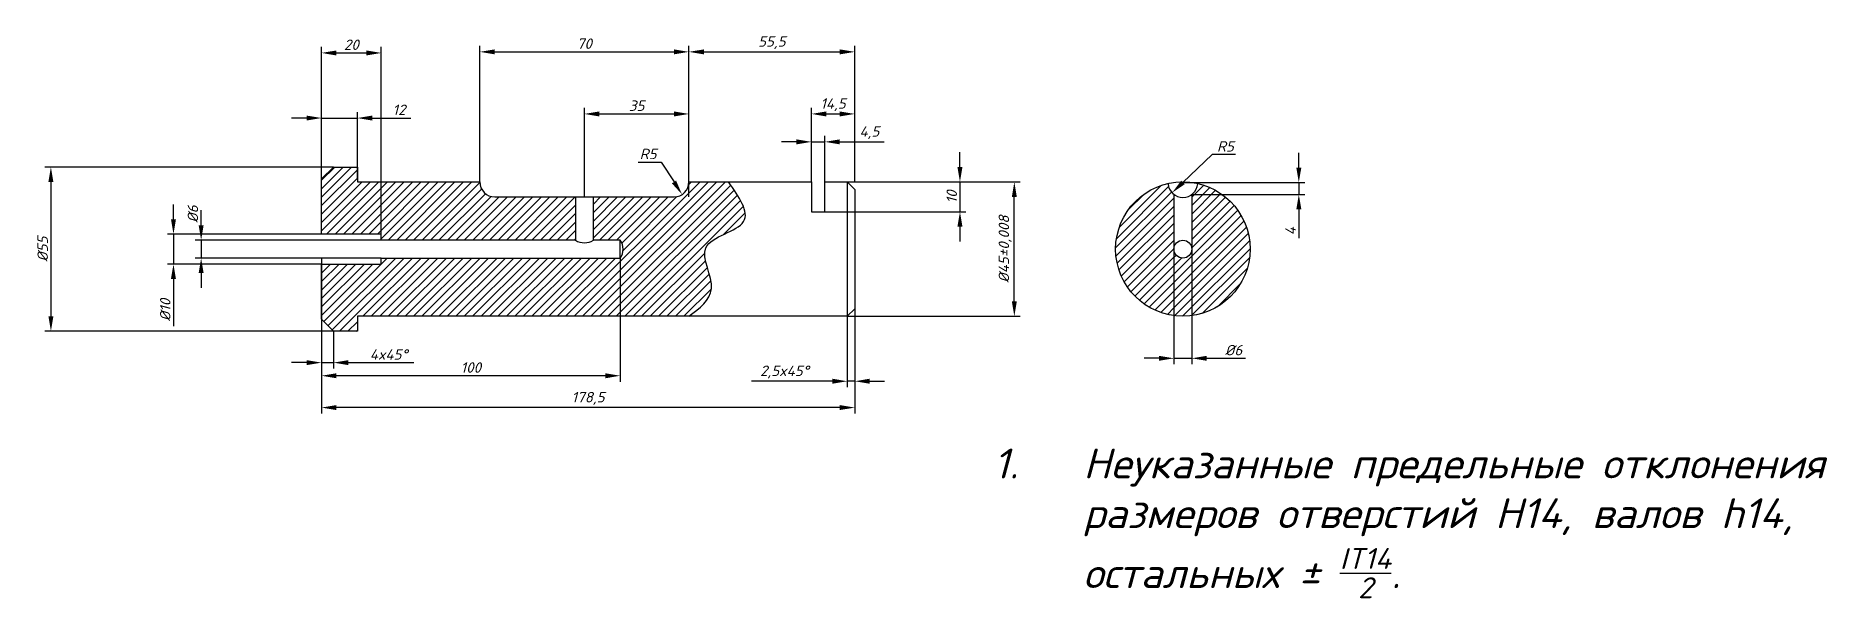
# Model space of a CAD drawing. Header units: millimetres. Extents: x 104 to 703, y 133 to 321.
import ezdxf

# ---------------------------------------------------------------- set-up
doc = ezdxf.new("R2010")
doc.units = ezdxf.units.MM
for name, color, linetype in [('Контур', 4, 'Continuous'), ('Надписи-текст', 1, 'Continuous'), ('Размеры', 3, 'Continuous'), ('Штрих', 1, 'Continuous')]:
    doc.layers.add(name, color=color, linetype=linetype)
doc.styles.add('my_style', font='romanc.shx', dxfattribs={"oblique": 15})
doc.styles.add('my_style_annot', font='romanc.shx', dxfattribs={"oblique": 15})
doc.dimstyles.new('my_size_style_annot', dxfattribs={"dimtxt": 3.5, "dimasz": 5, "dimexe": 2, "dimexo": 0, "dimgap": 1, "dimtad": 1, "dimtoh": 1, "dimtxsty": 'my_style', "dimcen": 0, "dimadec": 0, "dimazin": 2, "dimtfac": 1, "dimtmove": 0, "dimatfit": 3, "dimfxl": 1, "dimtfillclr": 256, "dimarcsym": 2})
pattern_1 = [(45, (0, 0), (-1.4142136, 1.4142136), [])]

# ---------------------------------------------------------------- blocks, each defined once
blk = doc.blocks.new('*D9')
at = {"layer": 'Defpoints', "color": 0, "transparency": 16777216}
for p in [(203.37, 277.34), (108.79, 222.34), (203.37, 222.34)]:
    blk.add_point(p, dxfattribs=at)
at = {"layer": 'Размеры', "color": 0, "lineweight": -2, "transparency": 16777216}
for p, q in [((203.37, 277.34), (106.79, 277.34)), ((203.37, 222.34), (106.79, 222.34))]:
    blk.add_line(p, q, dxfattribs=at)
at = {"layer": 'Размеры', "color": 0, "linetype": 'Continuous', "lineweight": -2, "transparency": 16777216}
blk.add_line((108.79, 272.34), (108.79, 227.34), dxfattribs=at)
at = {"layer": 'Размеры', "color": 0, "transparency": 16777216}
for points in [[(107.96, 272.34), (109.62, 272.34), (108.79, 277.34)], [(107.96, 227.34), (109.62, 227.34), (108.79, 222.34)]]:
    blk.add_solid(points, dxfattribs=at)
at = {"layer": 'Размеры', "color": 0, "transparency": 16777216, "insert": (106.04, 249.84), "char_height": 3.5, "attachment_point": 5, "rotation": 90, "style": 'my_style'}
blk.add_mtext('%%C55', dxfattribs=at)
blk = doc.blocks.new('*D10')
at = {"layer": 'Defpoints', "color": 0, "transparency": 16777216}
for p in [(199.37, 254.84), (149.82, 244.84), (199.37, 244.84)]:
    blk.add_point(p, dxfattribs=at)
at = {"layer": 'Размеры', "color": 0, "linetype": 'Continuous', "lineweight": -2, "transparency": 16777216}
for p, q in [((149.82, 259.84), (149.82, 264.84)), ((149.82, 254.84), (149.82, 244.84)), ((149.82, 239.84), (149.82, 224.08))]:
    blk.add_line(p, q, dxfattribs=at)
at = {"layer": 'Размеры', "color": 0, "lineweight": -2, "transparency": 16777216}
for p, q in [((199.37, 254.84), (147.82, 254.84)), ((199.37, 244.84), (147.82, 244.84))]:
    blk.add_line(p, q, dxfattribs=at)
at = {"layer": 'Размеры', "color": 0, "transparency": 16777216}
for points in [[(148.98, 259.84), (150.65, 259.84), (149.82, 254.84)], [(148.98, 239.84), (150.65, 239.84), (149.82, 244.84)]]:
    blk.add_solid(points, dxfattribs=at)
at = {"layer": 'Размеры', "color": 0, "transparency": 16777216, "insert": (147.07, 229.46), "char_height": 3.5, "attachment_point": 5, "rotation": 90, "style": 'my_style'}
blk.add_mtext('%%C10', dxfattribs=at)
blk = doc.blocks.new('*D11')
at = {"layer": 'Defpoints', "color": 0, "transparency": 16777216}
for p in [(219.37, 252.84), (159.08, 246.84), (219.37, 246.84)]:
    blk.add_point(p, dxfattribs=at)
at = {"layer": 'Размеры', "color": 0, "linetype": 'Continuous', "lineweight": -2, "transparency": 16777216}
for p, q in [((159.08, 257.84), (159.08, 262.84)), ((159.08, 252.84), (159.08, 246.84)), ((159.08, 241.84), (159.08, 236.84))]:
    blk.add_line(p, q, dxfattribs=at)
at = {"layer": 'Размеры', "color": 0, "lineweight": -2, "transparency": 16777216}
for p, q in [((219.37, 252.84), (157.08, 252.84)), ((219.37, 246.84), (157.08, 246.84))]:
    blk.add_line(p, q, dxfattribs=at)
at = {"layer": 'Размеры', "color": 0, "transparency": 16777216}
for points in [[(158.25, 257.84), (159.91, 257.84), (159.08, 252.84)], [(158.25, 241.84), (159.91, 241.84), (159.08, 246.84)]]:
    blk.add_solid(points, dxfattribs=at)
at = {"layer": 'Размеры', "color": 0, "transparency": 16777216, "insert": (156.33, 261.57), "char_height": 3.5, "attachment_point": 5, "rotation": 90, "style": 'my_style'}
blk.add_mtext('%%C6', dxfattribs=at)
blk = doc.blocks.new('*D12')
at = {"layer": 'Defpoints', "color": 0, "transparency": 16777216}
for p in [(199.37, 246.84), (299.37, 246.84), (199.37, 207.42)]:
    blk.add_point(p, dxfattribs=at)
at = {"layer": 'Размеры', "color": 0, "lineweight": -2, "transparency": 16777216}
for p, q in [((199.37, 246.84), (199.37, 205.42)), ((299.37, 246.84), (299.37, 205.42))]:
    blk.add_line(p, q, dxfattribs=at)
at = {"layer": 'Размеры', "color": 0, "linetype": 'Continuous', "lineweight": -2, "transparency": 16777216}
blk.add_line((294.37, 207.42), (204.37, 207.42), dxfattribs=at)
at = {"layer": 'Размеры', "color": 0, "transparency": 16777216}
for points in [[(204.37, 208.25), (204.37, 206.58), (199.37, 207.42)], [(294.37, 208.25), (294.37, 206.58), (299.37, 207.42)]]:
    blk.add_solid(points, dxfattribs=at)
at = {"layer": 'Размеры', "color": 0, "transparency": 16777216, "insert": (249.37, 210.17), "char_height": 3.5, "attachment_point": 5, "style": 'my_style'}
blk.add_mtext('100', dxfattribs=at)
blk = doc.blocks.new('*D13')
at = {"layer": 'Defpoints', "color": 0, "transparency": 16777216}
for p in [(199.37, 229.84), (377.87, 229.84), (199.37, 196.76)]:
    blk.add_point(p, dxfattribs=at)
at = {"layer": 'Размеры', "color": 0, "lineweight": -2, "transparency": 16777216}
for p, q in [((199.37, 229.84), (199.37, 194.76)), ((377.87, 229.84), (377.87, 194.76))]:
    blk.add_line(p, q, dxfattribs=at)
at = {"layer": 'Размеры', "color": 0, "linetype": 'Continuous', "lineweight": -2, "transparency": 16777216}
blk.add_line((372.87, 196.76), (204.37, 196.76), dxfattribs=at)
at = {"layer": 'Размеры', "color": 0, "transparency": 16777216}
for points in [[(204.37, 197.6), (204.37, 195.93), (199.37, 196.76)], [(372.87, 197.6), (372.87, 195.93), (377.87, 196.76)]]:
    blk.add_solid(points, dxfattribs=at)
at = {"layer": 'Размеры', "color": 0, "transparency": 16777216, "insert": (288.62, 199.85), "char_height": 3.5, "attachment_point": 5, "style": 'my_style'}
blk.add_mtext('178,5', dxfattribs=at)
blk = doc.blocks.new('*D14')
at = {"layer": 'Defpoints', "color": 0, "transparency": 16777216}
for p in [(375.37, 272.34), (431.29, 272.34), (375.37, 227.34)]:
    blk.add_point(p, dxfattribs=at)
at = {"layer": 'Размеры', "color": 0, "lineweight": -2, "transparency": 16777216}
for p, q in [((375.37, 272.34), (433.29, 272.34)), ((375.37, 227.34), (433.29, 227.34))]:
    blk.add_line(p, q, dxfattribs=at)
at = {"layer": 'Размеры', "color": 0, "linetype": 'Continuous', "lineweight": -2, "transparency": 16777216}
blk.add_line((431.29, 232.34), (431.29, 267.34), dxfattribs=at)
at = {"layer": 'Размеры', "color": 0, "transparency": 16777216}
for points in [[(430.46, 267.34), (432.12, 267.34), (431.29, 272.34)], [(430.46, 232.34), (432.12, 232.34), (431.29, 227.34)]]:
    blk.add_solid(points, dxfattribs=at)
at = {"layer": 'Размеры', "color": 0, "transparency": 16777216, "insert": (428.21, 249.84), "char_height": 3.5, "attachment_point": 5, "rotation": 90, "style": 'my_style'}
blk.add_mtext('%%C45%%P0,008', dxfattribs=at)
blk = doc.blocks.new('*D15')
at = {"layer": 'Defpoints', "color": 0, "transparency": 16777216}
for p in [(375.37, 227.34), (377.87, 227.34), (375.37, 205.58)]:
    blk.add_point(p, dxfattribs=at)
at = {"layer": 'Размеры', "color": 0, "lineweight": -2, "transparency": 16777216}
for p, q in [((375.37, 227.34), (375.37, 203.58)), ((377.87, 227.34), (377.87, 203.58))]:
    blk.add_line(p, q, dxfattribs=at)
at = {"layer": 'Размеры', "color": 0, "linetype": 'Continuous', "lineweight": -2, "transparency": 16777216}
for p, q in [((370.37, 205.58), (343.35, 205.58)), ((377.87, 205.58), (375.37, 205.58)), ((382.87, 205.58), (387.87, 205.58))]:
    blk.add_line(p, q, dxfattribs=at)
at = {"layer": 'Размеры', "color": 0, "transparency": 16777216}
for points in [[(370.37, 206.42), (370.37, 204.75), (375.37, 205.58)], [(382.87, 206.42), (382.87, 204.75), (377.87, 205.58)]]:
    blk.add_solid(points, dxfattribs=at)
at = {"layer": 'Размеры', "color": 0, "transparency": 16777216, "insert": (354.36, 208.67), "char_height": 3.5, "attachment_point": 5, "style": 'my_style'}
blk.add_mtext('2,5x45%%D', dxfattribs=at)
blk = doc.blocks.new('*D16')
at = {"layer": 'Defpoints', "color": 0, "transparency": 16777216}
for p in [(367.87, 272.34), (367.87, 262.34), (413.09, 262.34)]:
    blk.add_point(p, dxfattribs=at)
at = {"layer": 'Размеры', "color": 0, "linetype": 'Continuous', "lineweight": -2, "transparency": 16777216}
for p, q in [((413.09, 277.34), (413.09, 282.34)), ((413.09, 272.34), (413.09, 262.34)), ((413.09, 257.34), (413.09, 252.34))]:
    blk.add_line(p, q, dxfattribs=at)
at = {"layer": 'Размеры', "color": 0, "lineweight": -2, "transparency": 16777216}
for p, q in [((367.87, 272.34), (415.09, 272.34)), ((367.87, 262.34), (415.09, 262.34))]:
    blk.add_line(p, q, dxfattribs=at)
at = {"layer": 'Размеры', "color": 0, "transparency": 16777216}
for points in [[(412.25, 277.34), (413.92, 277.34), (413.09, 272.34)], [(412.25, 257.34), (413.92, 257.34), (413.09, 262.34)]]:
    blk.add_solid(points, dxfattribs=at)
at = {"layer": 'Размеры', "color": 0, "transparency": 16777216, "insert": (410.34, 267.34), "char_height": 3.5, "attachment_point": 5, "rotation": 90, "style": 'my_style'}
blk.add_mtext('10', dxfattribs=at)
blk = doc.blocks.new('*D17')
at = {"layer": 'Defpoints', "color": 0, "transparency": 16777216}
for p in [(322.37, 315.92), (252.37, 272.34), (322.37, 272.34)]:
    blk.add_point(p, dxfattribs=at)
at = {"layer": 'Размеры', "color": 0, "lineweight": -2, "transparency": 16777216}
for p, q in [((252.37, 272.34), (252.37, 317.92)), ((322.37, 272.34), (322.37, 317.92))]:
    blk.add_line(p, q, dxfattribs=at)
at = {"layer": 'Размеры', "color": 0, "linetype": 'Continuous', "lineweight": -2, "transparency": 16777216}
blk.add_line((257.37, 315.92), (317.37, 315.92), dxfattribs=at)
at = {"layer": 'Размеры', "color": 0, "transparency": 16777216}
for points in [[(257.37, 316.75), (257.37, 315.09), (252.37, 315.92)], [(317.37, 316.75), (317.37, 315.09), (322.37, 315.92)]]:
    blk.add_solid(points, dxfattribs=at)
at = {"layer": 'Размеры', "color": 0, "transparency": 16777216, "insert": (287.37, 318.67), "char_height": 3.5, "attachment_point": 5, "style": 'my_style'}
blk.add_mtext('70', dxfattribs=at)
blk = doc.blocks.new('*D18')
at = {"layer": 'Defpoints', "color": 0, "transparency": 16777216}
for p in [(377.87, 315.92), (322.37, 272.34), (377.87, 272.34)]:
    blk.add_point(p, dxfattribs=at)
at = {"layer": 'Размеры', "color": 0, "lineweight": -2, "transparency": 16777216}
for p, q in [((322.37, 272.34), (322.37, 317.92)), ((377.87, 272.34), (377.87, 317.92))]:
    blk.add_line(p, q, dxfattribs=at)
at = {"layer": 'Размеры', "color": 0, "linetype": 'Continuous', "lineweight": -2, "transparency": 16777216}
blk.add_line((327.37, 315.92), (372.87, 315.92), dxfattribs=at)
at = {"layer": 'Размеры', "color": 0, "transparency": 16777216}
for points in [[(327.37, 316.75), (327.37, 315.09), (322.37, 315.92)], [(372.87, 316.75), (372.87, 315.09), (377.87, 315.92)]]:
    blk.add_solid(points, dxfattribs=at)
at = {"layer": 'Размеры', "color": 0, "transparency": 16777216, "insert": (350.12, 319), "char_height": 3.5, "attachment_point": 5, "style": 'my_style'}
blk.add_mtext('55,5', dxfattribs=at)
blk = doc.blocks.new('*D19')
at = {"layer": 'Defpoints', "color": 0, "transparency": 16777216}
for p in [(377.87, 295.13), (363.37, 272.34), (377.87, 272.34)]:
    blk.add_point(p, dxfattribs=at)
at = {"layer": 'Размеры', "color": 0, "lineweight": -2, "transparency": 16777216}
for p, q in [((363.37, 272.34), (363.37, 297.13)), ((377.87, 272.34), (377.87, 297.13))]:
    blk.add_line(p, q, dxfattribs=at)
at = {"layer": 'Размеры', "color": 0, "linetype": 'Continuous', "lineweight": -2, "transparency": 16777216}
blk.add_line((368.37, 295.13), (372.87, 295.13), dxfattribs=at)
at = {"layer": 'Размеры', "color": 0, "transparency": 16777216}
for points in [[(368.37, 295.96), (368.37, 294.29), (363.37, 295.13)], [(372.87, 295.96), (372.87, 294.29), (377.87, 295.13)]]:
    blk.add_solid(points, dxfattribs=at)
at = {"layer": 'Размеры', "color": 0, "transparency": 16777216, "insert": (370.62, 298.21), "char_height": 3.5, "attachment_point": 5, "style": 'my_style'}
blk.add_mtext('14,5', dxfattribs=at)
blk = doc.blocks.new('*D20')
at = {"layer": 'Defpoints', "color": 0, "transparency": 16777216}
for p in [(367.87, 285.77), (363.37, 272.34), (367.87, 272.34)]:
    blk.add_point(p, dxfattribs=at)
at = {"layer": 'Размеры', "color": 0, "linetype": 'Continuous', "lineweight": -2, "transparency": 16777216}
for p, q in [((358.37, 285.77), (353.37, 285.77)), ((363.37, 285.77), (367.87, 285.77)), ((372.87, 285.77), (387.71, 285.77))]:
    blk.add_line(p, q, dxfattribs=at)
at = {"layer": 'Размеры', "color": 0, "lineweight": -2, "transparency": 16777216}
for p, q in [((363.37, 272.34), (363.37, 287.77)), ((367.87, 272.34), (367.87, 287.77))]:
    blk.add_line(p, q, dxfattribs=at)
at = {"layer": 'Размеры', "color": 0, "transparency": 16777216}
for points in [[(358.37, 286.61), (358.37, 284.94), (363.37, 285.77)], [(372.87, 286.61), (372.87, 284.94), (367.87, 285.77)]]:
    blk.add_solid(points, dxfattribs=at)
at = {"layer": 'Размеры', "color": 0, "transparency": 16777216, "insert": (382.79, 288.86), "char_height": 3.5, "attachment_point": 5, "style": 'my_style'}
blk.add_mtext('4,5', dxfattribs=at)
blk = doc.blocks.new('*D21')
at = {"layer": 'Defpoints', "color": 0, "transparency": 16777216}
for p in [(199.37, 222.34), (203.37, 222.34), (203.37, 211.81)]:
    blk.add_point(p, dxfattribs=at)
at = {"layer": 'Размеры', "color": 0, "lineweight": -2, "transparency": 16777216}
for p, q in [((199.37, 222.34), (199.37, 209.81)), ((203.37, 222.34), (203.37, 209.81))]:
    blk.add_line(p, q, dxfattribs=at)
at = {"layer": 'Размеры', "color": 0, "linetype": 'Continuous', "lineweight": -2, "transparency": 16777216}
for p, q in [((194.37, 211.81), (189.37, 211.81)), ((199.37, 211.81), (203.37, 211.81)), ((208.37, 211.81), (230.33, 211.81))]:
    blk.add_line(p, q, dxfattribs=at)
at = {"layer": 'Размеры', "color": 0, "transparency": 16777216}
for points in [[(194.37, 212.65), (194.37, 210.98), (199.37, 211.81)], [(208.37, 212.65), (208.37, 210.98), (203.37, 211.81)]]:
    blk.add_solid(points, dxfattribs=at)
at = {"layer": 'Размеры', "color": 0, "transparency": 16777216, "insert": (221.85, 214.56), "char_height": 3.5, "width": 2.6667, "attachment_point": 5, "style": 'my_style'}
blk.add_mtext('4x45{\\fISOCPEUR|b0|i0|c0|p34;%%D}', dxfattribs=at)
blk = doc.blocks.new('*D22')
at = {"layer": 'Defpoints', "color": 0, "transparency": 16777216}
for p in [(322.37, 295.13), (287.37, 267.34), (322.37, 267.34)]:
    blk.add_point(p, dxfattribs=at)
at = {"layer": 'Размеры', "color": 0, "lineweight": -2, "transparency": 16777216}
for p, q in [((287.37, 267.34), (287.37, 297.13)), ((322.37, 267.34), (322.37, 297.13))]:
    blk.add_line(p, q, dxfattribs=at)
at = {"layer": 'Размеры', "color": 0, "linetype": 'Continuous', "lineweight": -2, "transparency": 16777216}
blk.add_line((292.37, 295.13), (317.37, 295.13), dxfattribs=at)
at = {"layer": 'Размеры', "color": 0, "transparency": 16777216}
for points in [[(292.37, 295.96), (292.37, 294.29), (287.37, 295.13)], [(317.37, 295.96), (317.37, 294.29), (322.37, 295.13)]]:
    blk.add_solid(points, dxfattribs=at)
at = {"layer": 'Размеры', "color": 0, "transparency": 16777216, "insert": (304.87, 297.88), "char_height": 3.5, "attachment_point": 5, "style": 'my_style'}
blk.add_mtext('35', dxfattribs=at)
blk = doc.blocks.new('*D23')
at = {"layer": 'Defpoints', "color": 0, "transparency": 16777216}
for p in [(211.37, 293.75), (199.37, 273.34), (211.37, 273.34)]:
    blk.add_point(p, dxfattribs=at)
at = {"layer": 'Размеры', "color": 0, "lineweight": -2, "transparency": 16777216}
for p, q in [((199.37, 273.34), (199.37, 295.75)), ((211.37, 273.34), (211.37, 295.75))]:
    blk.add_line(p, q, dxfattribs=at)
at = {"layer": 'Размеры', "color": 0, "linetype": 'Continuous', "lineweight": -2, "transparency": 16777216}
for p, q in [((194.37, 293.75), (189.37, 293.75)), ((199.37, 293.75), (211.37, 293.75)), ((216.37, 293.75), (229.29, 293.75))]:
    blk.add_line(p, q, dxfattribs=at)
at = {"layer": 'Размеры', "color": 0, "transparency": 16777216}
for points in [[(194.37, 294.58), (194.37, 292.92), (199.37, 293.75)], [(216.37, 294.58), (216.37, 292.92), (211.37, 293.75)]]:
    blk.add_solid(points, dxfattribs=at)
at = {"layer": 'Размеры', "color": 0, "transparency": 16777216, "insert": (225.33, 296.5), "char_height": 3.5, "attachment_point": 5, "style": 'my_style'}
blk.add_mtext('12', dxfattribs=at)
blk = doc.blocks.new('*D24')
at = {"layer": 'Defpoints', "color": 0, "transparency": 16777216}
for p in [(219.37, 315.56), (199.37, 254.84), (219.37, 254.84)]:
    blk.add_point(p, dxfattribs=at)
at = {"layer": 'Размеры', "color": 0, "lineweight": -2, "transparency": 16777216}
for p, q in [((199.37, 254.84), (199.37, 317.56)), ((219.37, 254.84), (219.37, 317.56))]:
    blk.add_line(p, q, dxfattribs=at)
at = {"layer": 'Размеры', "color": 0, "linetype": 'Continuous', "lineweight": -2, "transparency": 16777216}
blk.add_line((204.37, 315.56), (214.37, 315.56), dxfattribs=at)
at = {"layer": 'Размеры', "color": 0, "transparency": 16777216}
for points in [[(204.37, 316.39), (204.37, 314.72), (199.37, 315.56)], [(214.37, 316.39), (214.37, 314.72), (219.37, 315.56)]]:
    blk.add_solid(points, dxfattribs=at)
at = {"layer": 'Размеры', "color": 0, "transparency": 16777216, "insert": (209.37, 318.31), "char_height": 3.5, "attachment_point": 5, "style": 'my_style'}
blk.add_mtext('20', dxfattribs=at)
blk = doc.blocks.new('*D31')
at = {"layer": 'Defpoints', "color": 0, "transparency": 16777216}
for p in [(487.71, 272.15), (490.71, 268.17), (526.52, 268.17)]:
    blk.add_point(p, dxfattribs=at)
at = {"layer": 'Размеры', "color": 0, "linetype": 'Continuous', "lineweight": -2, "transparency": 16777216}
for p, q in [((526.52, 277.15), (526.52, 282.15)), ((526.52, 272.15), (526.52, 268.17)), ((526.52, 263.17), (526.52, 253.5))]:
    blk.add_line(p, q, dxfattribs=at)
at = {"layer": 'Размеры', "color": 0, "lineweight": -2, "transparency": 16777216}
for p, q in [((487.71, 272.15), (528.52, 272.15)), ((490.71, 268.17), (528.52, 268.17))]:
    blk.add_line(p, q, dxfattribs=at)
at = {"layer": 'Размеры', "color": 0, "transparency": 16777216}
for points in [[(525.69, 277.15), (527.36, 277.15), (526.52, 272.15)], [(525.69, 263.17), (527.36, 263.17), (526.52, 268.17)]]:
    blk.add_solid(points, dxfattribs=at)
at = {"layer": 'Размеры', "color": 0, "transparency": 16777216, "insert": (523.77, 255.84), "char_height": 3.5, "attachment_point": 5, "rotation": 90, "style": 'my_style'}
blk.add_mtext('4', dxfattribs=at)
blk = doc.blocks.new('*D33')
at = {"layer": 'Defpoints', "color": 0, "transparency": 16777216}
for p in [(484.71, 227.57), (490.71, 227.57), (490.71, 213.26)]:
    blk.add_point(p, dxfattribs=at)
at = {"layer": 'Размеры', "color": 0, "lineweight": -2, "transparency": 16777216}
for p, q in [((484.71, 227.57), (484.71, 211.26)), ((490.71, 227.57), (490.71, 211.26))]:
    blk.add_line(p, q, dxfattribs=at)
at = {"layer": 'Размеры', "color": 0, "linetype": 'Continuous', "lineweight": -2, "transparency": 16777216}
for p, q in [((479.71, 213.26), (474.71, 213.26)), ((484.71, 213.26), (490.71, 213.26)), ((495.71, 213.26), (508.68, 213.26))]:
    blk.add_line(p, q, dxfattribs=at)
at = {"layer": 'Размеры', "color": 0, "transparency": 16777216}
for points in [[(479.71, 214.1), (479.71, 212.43), (484.71, 213.26)], [(495.71, 214.1), (495.71, 212.43), (490.71, 213.26)]]:
    blk.add_solid(points, dxfattribs=at)
at = {"layer": 'Размеры', "color": 0, "transparency": 16777216, "insert": (504.69, 216.01), "char_height": 3.5, "attachment_point": 5, "style": 'my_style'}
blk.add_mtext('%%C6', dxfattribs=at)
blk = doc.blocks.new('*D35')
at = {"layer": 'Defpoints', "color": 0, "transparency": 16777216}
for p in [(487.71, 272.15), (484.1, 268.72)]:
    blk.add_point(p, dxfattribs=at)
at = {"layer": 'Размеры', "color": 0, "linetype": 'Continuous', "lineweight": -2, "transparency": 16777216}
for p, q in [((497.57, 281.5), (487.73, 272.16)), ((505.35, 281.5), (497.57, 281.5))]:
    blk.add_line(p, q, dxfattribs=at)
at = {"layer": 'Размеры', "color": 0, "transparency": 16777216}
blk.add_solid([(487.15, 272.77), (488.3, 271.56), (484.1, 268.72)], dxfattribs=at)
at = {"layer": 'Размеры', "color": 0, "transparency": 16777216, "insert": (501.96, 284.25), "char_height": 3.5, "attachment_point": 5, "style": 'my_style'}
blk.add_mtext('R5', dxfattribs=at)
blk = doc.blocks.new('*D36')
at = {"layer": 'Defpoints', "color": 0, "transparency": 16777216}
for p in [(314.66, 276.54), (317.37, 272.34)]:
    blk.add_point(p, dxfattribs=at)
at = {"layer": 'Размеры', "color": 0, "linetype": 'Continuous', "lineweight": -2, "transparency": 16777216}
for p, q in [((305.32, 278.98), (313.09, 278.98)), ((313.09, 278.98), (317.37, 272.34))]:
    blk.add_line(p, q, dxfattribs=at)
at = {"layer": 'Размеры', "color": 0, "transparency": 16777216}
blk.add_solid([(318.07, 272.79), (316.67, 271.88), (320.07, 268.13)], dxfattribs=at)
at = {"layer": 'Размеры', "color": 0, "transparency": 16777216, "insert": (308.71, 281.73), "char_height": 3.5, "attachment_point": 5, "style": 'my_style'}
blk.add_mtext('R5', dxfattribs=at)

msp = doc.modelspace()

# ---------------------------------------------------------------- hatches: boundary and pattern name
at = {"layer": 'Штрих'}
h = msp.add_hatch(dxfattribs=at)
h.set_pattern_fill('_USER', color=256, scale=2, angle=45, pattern_type=0)
h.set_pattern_definition(pattern_1)
h.paths.add_polyline_path([(284.369, 267.335), (257.369, 267.335, -0.4142136), (252.369, 272.335), (211.369, 272.335), (211.369, 277.335), (203.369, 277.335), (199.369, 273.335), (199.369, 254.835), (219.369, 254.835), (219.369, 252.835), (284.369, 252.835)])
edge = h.paths.add_edge_path()
edge.add_spline(control_points=[(322.369, 227.335), (325.939, 230.049), (333.524, 235.816), (326.735, 246.202), (327.881, 249.835)], knot_values=[0, 0, 0, 0, 11.8608229, 25.1970639, 25.1970639, 25.1970639, 25.1970639], degree=3, periodic=0)
edge.add_line((327.881, 249.835), (300.318, 249.835))
edge.add_arc((295.106, 249.835), 5.213, 324.864098, 360, ccw=False)
edge.add_line((299.369, 246.835), (219.369, 246.835))
edge.add_line((219.369, 246.835), (219.369, 244.835))
edge.add_line((219.369, 244.835), (199.369, 244.835))
edge.add_line((199.369, 244.835), (199.369, 226.335))
edge.add_line((199.369, 226.335), (203.369, 222.335))
edge.add_line((203.369, 222.335), (211.369, 222.335))
edge.add_line((211.369, 222.335), (211.369, 227.335))
edge.add_line((211.369, 227.335), (322.369, 227.335))
edge = h.paths.add_edge_path()
edge.add_spline(control_points=[(327.881, 249.835), (327.932, 249.995), (329.554, 254.25), (346.493, 256.853), (339.148, 267.319), (335.628, 272.335)], knot_values=[25.1970639, 25.1970639, 25.1970639, 25.1970639, 25.7845699, 41.1743729, 55.3389522, 55.3389522, 55.3389522, 55.3389522], degree=3, periodic=0)
edge.add_line((335.628, 272.335), (322.369, 272.335))
edge.add_arc((317.369, 272.335), 5, -90, 0, ccw=False)
edge.add_line((317.369, 267.335), (290.369, 267.335))
edge.add_line((290.369, 267.335), (290.369, 252.835))
edge.add_line((290.369, 252.835), (299.369, 252.835))
edge.add_arc((295.106, 249.835), 5.213, 0, 35.135902, ccw=False)
edge.add_line((300.318, 249.835), (327.881, 249.835))
h = msp.add_hatch(dxfattribs=at)
h.set_pattern_fill('_USER', color=256, scale=2, angle=45, pattern_type=0)
h.set_pattern_definition(pattern_1)
h.paths.add_polyline_path([(484.707, 268.371, -0.2063988), (482.736, 271.813, 0.3503766), (465.207, 249.869, 0.3755653), (484.707, 227.57)])
h = msp.add_hatch(dxfattribs=at)
h.set_pattern_fill('_USER', color=256, scale=2, angle=45, pattern_type=0)
h.set_pattern_definition(pattern_1)
h.paths.add_polyline_path([(492.689, 271.81, -0.2070242), (490.707, 268.362), (490.707, 227.57, 0.3755653), (510.207, 249.869, 0.3502306)])
h.paths.add_polyline_path([(490.707, 249.835, -1), (484.707, 249.835), (484.707, 227.57, 0.0669656), (490.707, 227.57)])

# ---------------------------------------------------------------- linework, layer by layer
at = {"layer": 'Контур'}
for p, q in [((199.369, 273.335), (203.369, 277.335)), ((203.369, 277.335), (211.369, 277.335)), ((211.369, 277.335), (211.369, 272.335)), ((199.369, 254.835), (199.369, 273.335)), ((211.369, 272.335), (252.369, 272.335)), ((252.369, 272.335), (252.369, 272.335)), ((322.369, 272.335), (363.369, 272.335)), ((322.369, 272.335), (322.369, 272.335)), ((363.369, 272.335), (363.369, 262.335)), ((367.869, 262.335), (367.869, 272.335)), ((367.869, 272.335), (375.369, 272.335)), ((377.869, 269.835), (375.369, 272.335)), ((375.369, 272.335), (375.369, 227.335)), ((257.369, 267.335), (284.369, 267.335)), ((284.369, 267.335), (284.369, 252.835)), ((284.369, 267.335), (290.369, 267.335)), ((290.369, 252.835), (290.369, 267.335)), ((290.369, 267.335), (317.369, 267.335)), ((377.869, 269.835), (377.869, 229.835)), ((484.707, 268.178), (484.707, 227.57)), ((490.707, 268.168), (490.707, 227.57)), ((363.369, 262.335), (367.869, 262.335)), ((219.369, 254.835), (199.369, 254.835)), ((219.369, 252.835), (219.369, 254.835)), ((284.369, 252.835), (219.369, 252.835)), ((299.369, 252.835), (290.369, 252.835)), ((299.369, 246.835), (299.369, 252.835)), ((219.369, 244.835), (219.369, 246.835)), ((219.369, 246.835), (299.369, 246.835)), ((199.369, 226.335), (199.369, 244.835)), ((199.369, 244.835), (219.369, 244.835)), ((375.369, 227.335), (377.869, 229.835)), ((203.369, 222.335), (199.369, 226.335)), ((211.369, 222.335), (203.369, 222.335)), ((375.369, 227.335), (211.369, 227.335)), ((211.369, 227.335), (211.369, 222.335))]:
    msp.add_line(p, q, dxfattribs=at)
for centre, radius in [((487.707, 249.869), 22.5), ((487.707, 249.835), 3)]:
    msp.add_circle(centre, radius, dxfattribs=at)
for centre, radius, start, end in [((257.369, 272.335), 5, 180, 270), ((317.369, 272.335), 5, 270, 0), ((487.713, 272.152), 4.983, 185.276476, 354.865533), ((287.369, 257.481), 5.53, 237.1476, 302.85224), ((295.106, 249.835), 5.213, 324.864098, 35.135902)]:
    msp.add_arc(centre, radius, start, end, dxfattribs=at)
msp.add_spline([(322.369, 227.335), (329.895, 236.502), (328.061, 250.304), (340.686, 259.105), (335.628, 272.335)], degree=3, dxfattribs=at)

# ---------------------------------------------------------------- texts
at = {"layer": 'Надписи-текст', "insert": (414.347, 183.044), "char_height": 10, "width": 323.07484, "attachment_point": 1, "style": 'my_style_annot'}
msp.add_mtext('\\A1;\\pxi-3,l4,t4;1.^IНеуказанные предельные отклонения размеров отверстий Н14, валов h14, остальных %%P {\\H0.7x;\\SIT14/2;}.', dxfattribs=at)

# ---------------------------------------------------------------- dimensions: what is measured, and where the dimension line sits
at = {"layer": 'Размеры'}
for base, p1, p2, picture, middle in [((219.369, 315.555), (199.369, 254.835), (219.369, 254.835), '*D24', (209.369, 318.305)), ((322.369, 315.921), (252.369, 272.335), (322.369, 272.335), '*D17', (287.369, 318.671)), ((322.369, 295.128), (287.369, 267.335), (322.369, 267.335), '*D22', (304.869, 297.878)), ((377.869, 295.128), (363.369, 272.335), (377.869, 272.335), '*D19', (370.619, 298.211)), ((367.869, 285.775), (363.369, 272.335), (367.869, 272.335), '*D20', (382.787, 288.858)), ((199.369, 207.416), (299.369, 246.835), (199.369, 246.835), '*D12', (249.369, 210.166)), ((199.369, 196.764), (377.869, 229.835), (199.369, 229.835), '*D13', (288.619, 199.847))]:
    dim = msp.add_linear_dim(base=base, p1=p1, p2=p2, dimstyle='my_size_style_annot', dxfattribs=at)
    dim.commit()
    dim.dimension.update_dxf_attribs({"geometry": picture, "text_midpoint": middle})
dim = msp.add_linear_dim(base=(377.869, 315.921), p1=(322.369, 272.335), p2=(377.869, 272.335), dimstyle='my_size_style_annot', dxfattribs=at)
dim.commit()
dim.dimension.update_dxf_attribs({"geometry": '*D18', "text_midpoint": (350.119, 315.921), "dimtype": 160})
dim = msp.add_linear_dim(base=(211.369, 293.752), p1=(199.369, 273.335), p2=(211.369, 273.335), dimstyle='my_size_style_annot', override={"dimtih": 0}, dxfattribs=at)
dim.commit()
dim.dimension.update_dxf_attribs({"geometry": '*D23', "text_midpoint": (225.331, 296.502)})
dim = msp.add_radius_dim(center=(317.369, 272.335), mpoint=(314.664, 276.54), dimstyle='my_size_style_annot', override={"dimse1": 1}, dxfattribs=at)
dim.commit()
dim.dimension.update_dxf_attribs({"geometry": '*D36', "text_midpoint": (308.708, 278.983), "dimtype": 164})
dim = msp.add_linear_dim(base=(413.086, 262.335), p1=(367.869, 272.335), p2=(367.869, 262.335), angle=90, dimstyle='my_size_style_annot', dxfattribs=at)
dim.commit()
dim.dimension.update_dxf_attribs({"geometry": '*D16', "text_midpoint": (410.336, 267.335)})
dim = msp.add_radius_dim(center=(487.713, 272.152), mpoint=(484.096, 268.724), text='R5', dimstyle='my_size_style_annot', dxfattribs=at)
dim.commit()
dim.dimension.update_dxf_attribs({"geometry": '*D35', "text_midpoint": (497.575, 281.496), "dimtype": 164})
dim = msp.add_linear_dim(base=(526.524, 268.168), p1=(487.713, 272.152), p2=(490.707, 268.168), angle=90, dimstyle='my_size_style_annot', override={"dimjust": 2, "dimtoh": 0, "dimdec": 1}, dxfattribs=at)
dim.commit()
dim.dimension.update_dxf_attribs({"geometry": '*D31', "text_midpoint": (523.774, 255.835)})
for base, p1, p2, text, picture, middle in [((108.791, 222.335), (203.369, 277.335), (203.369, 222.335), '%%C<>', '*D9', (106.041, 249.835)), ((431.291, 272.335), (375.369, 227.335), (375.369, 272.335), '%%C<>%%P0,008', '*D14', (428.207, 249.835))]:
    dim = msp.add_linear_dim(base=base, p1=p1, p2=p2, angle=90, text=text, dimstyle='my_size_style_annot', dxfattribs=at)
    dim.commit()
    dim.dimension.update_dxf_attribs({"geometry": picture, "text_midpoint": middle})
dim = msp.add_linear_dim(base=(149.817, 244.835), p1=(199.369, 254.835), p2=(199.369, 244.835), angle=90, text='%%C<>', dimstyle='my_size_style_annot', override={"dimtoh": 0}, dxfattribs=at)
dim.commit()
dim.dimension.update_dxf_attribs({"geometry": '*D10', "text_midpoint": (147.067, 229.455)})
dim = msp.add_linear_dim(base=(159.081, 246.835), p1=(219.369, 252.835), p2=(219.369, 246.835), angle=90, text='%%C<>', dimstyle='my_size_style_annot', override={"dimtoh": 0, "dimtmove": 2}, dxfattribs=at)
dim.commit()
dim.dimension.update_dxf_attribs({"geometry": '*D11', "text_midpoint": (156.331, 261.565), "dimtype": 160})
for base, p1, p2, text, picture, middle in [((203.369, 211.814), (199.369, 222.335), (203.369, 222.335), '<>x45{\\fISOCPEUR|b0|i0|c0|p34;%%D}', '*D21', (221.849, 214.564)), ((375.369, 205.583), (377.869, 227.335), (375.369, 227.335), '<>x45%%D', '*D15', (354.361, 208.667))]:
    dim = msp.add_linear_dim(base=base, p1=p1, p2=p2, text=text, dimstyle='my_size_style_annot', dxfattribs=at)
    dim.commit()
    dim.dimension.update_dxf_attribs({"geometry": picture, "text_midpoint": middle})
dim = msp.add_aligned_dim(p1=(484.707, 227.57), p2=(490.707, 227.57), distance=-14.308, text='%%C<>', dimstyle='my_size_style_annot', dxfattribs=at)
dim.commit()
dim.dimension.update_dxf_attribs({"geometry": '*D33', "text_midpoint": (504.692, 216.012)})

doc.saveas('drawing.dxf')
